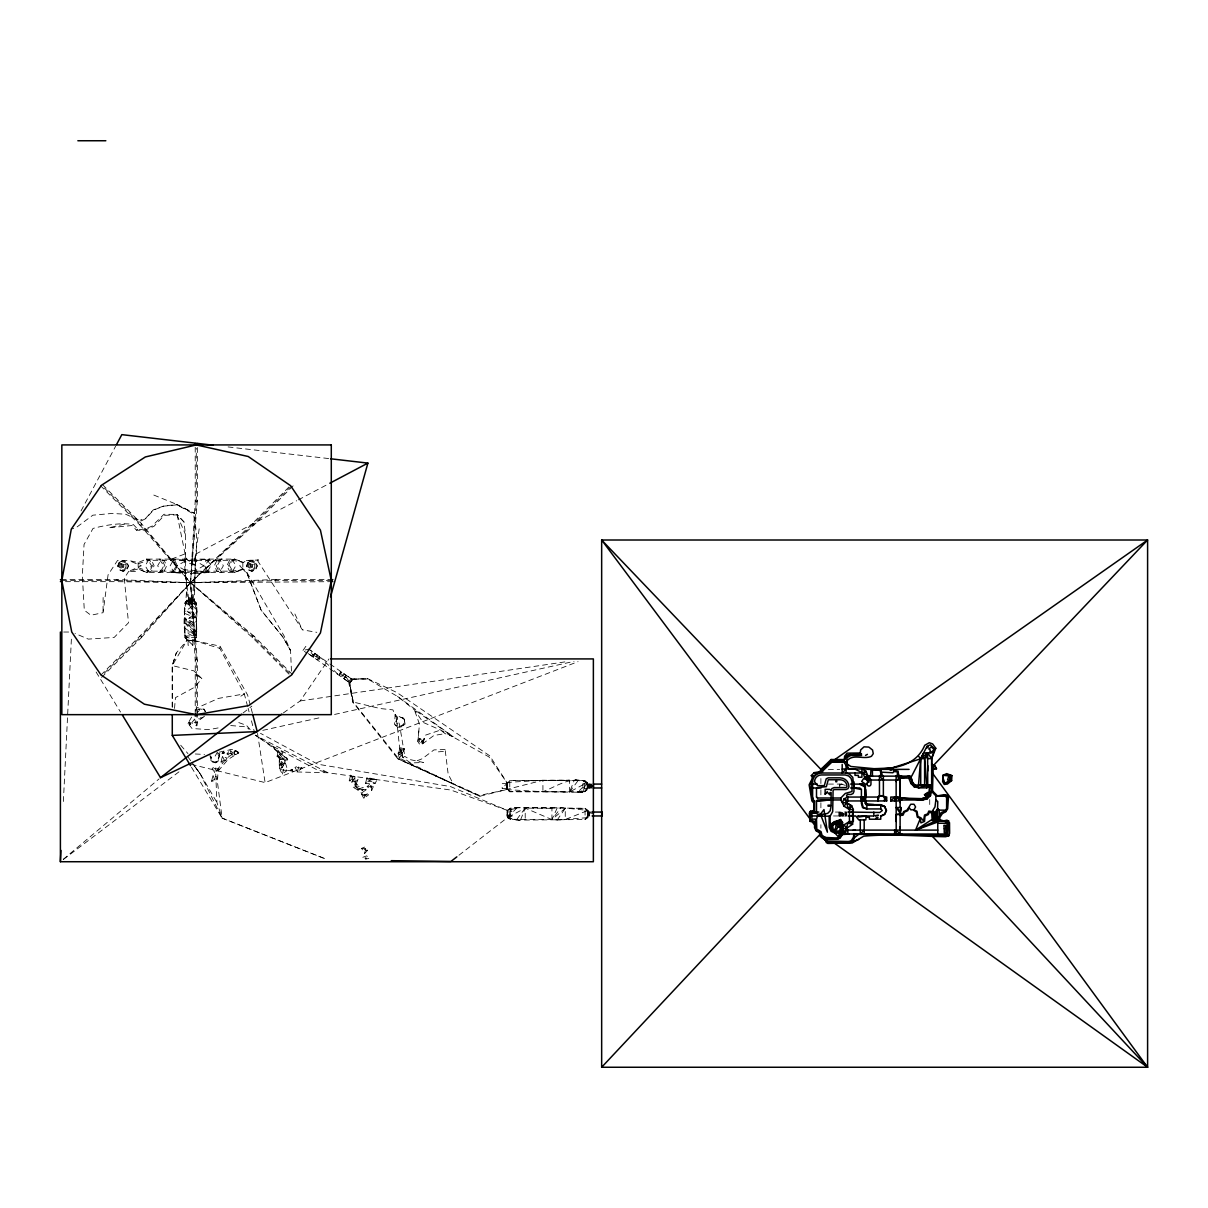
<?xml version="1.0" encoding="UTF-8"?>
<svg xmlns="http://www.w3.org/2000/svg" width="1208" height="1208" viewBox="0 0 1208 1208"><rect width="100%" height="100%" fill="white"/><g stroke="black" fill="none" stroke-linecap="round" stroke-linejoin="round"><path stroke-width="0.75" stroke-dasharray="5 3.75" d="M252.442 713.339L247.64 695.098L220.007 646.159L194.065 640.557L186.863 640.557L176.277 653.015L172.246 665.593L172.261 708.99L172.246 665.593L186.863 640.557C179.222 618.783 190.32 595.77 185.171 573.604L184.522 561.358L185.383 555.287L177.063 514.381L163.956 514.291L152.072 526.084L143.435 529.829L137.712 529.164L133.242 524.438C120.06 522.596 105.987 525.012 93.031 528.409L84.047 544.491L82.34 575.823L84.303 610.206L90.902 615.25L103.042 612.683L108.071 574.857L117.538 560.452L128.637 560.452L138.15 562.581L146.44 559.108L234.578 559.108L242.838 561.977L242.838 569.527L234.578 572.381L146.44 572.381L138.15 568.908L128.637 571.475L124.303 578.104L128.471 622.799L114.186 637.416L88.29 639.107L75.047 633.445M188.282 640.995L188.282 640.346M199.184 528.817L195.409 555.287L194.458 600.24L192.842 599.802L192.842 604.77L190.396 602.898L190.471 597.764L192.163 599.274L192.842 604.77L188.071 604.77L188.508 599.591M195.213 714.457L195.228 660.414L190.502 582.709L195.228 500.761L195.213 445.133M196.285 711.406L196.285 658.994L190.502 582.709L196.285 502.196L196.285 448.168M197.357 714.457L197.357 660.414L190.502 582.709L197.357 500.761L197.357 445.133M506.816 787.978L506.816 784.083M506.998 816.215L507.194 812.063M506.998 812.063L511.935 811.625L511.935 816.397L506.771 815.959L507.647 816.185M507.043 787.978L507.043 784.083M561.222 819.522L510.244 819.522L507.42 817.605L507.42 810.402L510.244 808.197L519.274 807.593L585.08 808.318L588.039 810.402L588.039 817.605L585.08 819.522L516.254 820.126L507.42 817.605L458.33 855.702M507.42 811.625L507.42 810.402L512.464 807.759L519.274 807.593L507.42 810.402L450.901 790.062L327.987 772.758L297.485 771.972L287.383 770.327C284.877 753.475 267.965 744.098 255.281 735.219L327.987 772.758L316.919 769.753L271.679 745.638L255.281 735.219M551.195 808.318L525.208 808.107L516.254 820.126L519.365 820.172L507.42 817.605L512.464 807.759L551.935 807.895L551.935 819.583L557.145 820.081L588.039 817.605M479.833 796.268L397.659 758.654L479.47 795.453L506.801 789.594L509.776 791.708L569.632 791.935L569.632 780.217L542.921 780.262L506.816 782.422L488.938 756.888L440.558 730.04L423.026 722.354L414.404 709.821L397.477 696.412L367.594 678.926L352.223 679.123L348.734 682.49L352.842 702.226L397.659 758.654L479.833 796.268L542.921 780.262L542.921 791.708L582.392 792.282L587.42 789.624L587.42 782.422L584.612 780.519L509.776 780.519L506.816 782.422L506.816 783.811M533.453 791.663L584.612 791.844L587.42 788.416L587.209 786.891M587.209 785.155L587.42 783.645L584.612 780.519L584.612 791.844L587.42 789.624L575.582 792.448L582.392 792.282M587.813 815.959L587.813 812.063M588.039 815.959L588.039 812.063L590.123 814.011M551.935 807.895L561.056 807.624L588.039 810.402L587.601 812.063M840.587 815.959L839.107 815.959L838.941 813.996L839.107 812.063L840.587 812.063M224.28 753.022L222.091 753.445L223.782 752.056L224.265 753.55L222.317 752.856L223.782 752.056L224.28 753.022L222.091 753.445L222.967 752.086L224.28 753.022L222.831 752.931L223.782 752.056M229.988 749.987L232.208 756.767L233.099 753.067L229.988 749.987L227.028 753.913L232.208 756.767M582.92 788.416L587.42 783.645L582.92 783.645L582.92 788.416L587.42 788.416L587.42 782.422C571.928 775.068 557.039 786.227 542.921 791.708L506.816 789.624L506.816 788.19M194.065 600.255L196.3 603.079L184.28 612.184L186.863 600.255L196.708 605.284L196.904 612.094L184.28 612.184L184.93 603.079L186.863 600.255L196.36 618.043L184.643 618.043L184.93 631.92L196.119 632.101L184.28 621.939L196.209 621.909L196.708 605.284L194.065 600.255L196.904 612.094L196.164 637.613L194.065 640.557L184.96 635.952L184.341 609.089L196.36 618.043L196.164 637.613L191.981 640.557L188.946 640.346L192.842 640.119L192.842 645.208L188.071 645.208L188.071 640.119M402.264 756.465L402.339 752.599L398.036 753.082L399.365 758.141L402.264 756.465L398.036 753.082L400.588 756.314L399.365 758.141M371.747 790.334L370.735 783.282L367.141 786.619L371.747 790.334L373.257 786.846L370.735 783.282M312.766 656.744L313.234 654.796M312.978 656.895L313.476 654.962M319.199 656.488L318.701 658.405M319.41 656.639L318.942 658.587M339.418 675.408L339.886 673.46M339.629 675.559L340.127 673.626M345.85 675.151L345.352 677.069M346.062 675.302L345.594 677.25M364.665 853.437L366.115 846.461L361.6 848.363L364.665 853.437L367.277 850.674L366.115 846.461M63.375 801.478L71.453 637.673M103.133 597.507L103.042 612.683M506.816 787.54L506.605 784.505L506.816 787.54L509.776 791.708L542.921 791.708M585.08 808.318L588.039 812.486L588.039 815.521L585.08 819.522L585.08 808.318L565.253 808.318L551.935 819.583L525.208 808.107L507.42 817.605L507.42 810.402L450.554 786.589L317.795 764.211L260.505 733.347M356.405 785.713L355.545 786.785L356.209 783.418L356.33 786.68L358.142 790.183L359.123 786.484L356.209 783.418L353.264 787.329L358.142 790.183L357.764 786.514L353.264 787.329M507.42 812.486L507.194 815.521L507.42 812.486L510.244 808.197L510.244 819.522L507.42 816.397L511.935 811.625M174.526 708.432L175.447 697.65L194.926 687.065L201.827 678.519L193.839 670.848L172.246 665.593L176.277 653.015M417.908 741.576L419.433 724.045L414.404 709.821L453.136 736.669L445.118 733.634L440.558 730.04L424.944 735.325L422.377 743.962L419.387 743.962L417.908 741.576L418.829 730.991M188.071 604.77L188.78 599.274L190.471 597.764L190.819 599.274L188.071 604.77L188.508 600.119L192.857 600.255M247.64 706.499L244.303 693.921L219.796 648.364L220.007 646.159M190.471 597.764L190.532 602.898L192.842 604.77L192.631 599.591M101.593 677.401L141.23 637.749L141.487 635.982L190.502 582.709L252.623 523.351L291.385 484.589M252.623 523.351L252.366 525.118L190.502 582.709L139.72 636.254L100.083 675.891M279.335 768.62L279.894 765.011L281.328 763.456L283.638 765.359L281.932 767.714L279.335 768.62L279.244 759.983L283.638 765.359L280.286 763.063L279.244 759.983M184.96 635.952L196.149 635.952L196.813 631.754L196.587 624.023L184.643 618.043L196.149 635.952L194.065 640.557L219.796 648.364M192.163 599.274L192.419 597.764C194.428 570.146 200.151 541.063 193.325 513.853L177.063 504.838L163.956 506.137L153.492 510.078L145.609 518.715L141.004 521.056L125.557 514.2L111.891 513.46L92.85 515.182L76.406 527.428L71.287 529.164M184.386 627.843L196.149 635.952L196.36 627.843L184.643 618.043L196.844 631.754M211.43 756.827L210.841 760.345L212.744 762.324L215.447 762.792L217.908 761.599L219.75 754.003L215.87 752.161M284.031 764.03L286.673 757.416L279.335 759.288L284.031 764.03L287.081 761.765L286.673 757.416M840.375 812.803L840.149 813.92L840.375 812.803L846.4 813.92L845.706 812.063L846.4 813.92L840.844 812.063L839.847 813.92M588.462 785.94L588.689 784.807L593.204 785.653M589.776 812.063L589.081 813.92L588.039 813.92M366.13 789.745L362.309 789.232L361.358 793.233L366.13 789.745L363.155 787.39L359.048 788.9L361.358 793.233M365.843 857.71L365.45 859.19L369.648 858.224L366.673 855.868L362.566 857.393L366.643 858.36L364.801 858.042M214.375 772.637L216.172 766.793L219.161 769.149L214.375 772.637L212.079 768.303L216.172 766.793M282.294 774.026L284.091 768.182L287.081 770.538L282.294 774.026L279.999 769.707L284.091 768.182M297.289 771.67L299.086 765.812L302.06 768.182L297.289 771.67L294.978 767.337L299.086 765.812M588.16 785.94L589.157 784.083L593.324 785.472M588.764 813.92L589.504 812.063M846.702 814.101L845.962 815.959M197.689 722.142L196.813 725.827L191.634 722.973L194.579 719.062L197.689 722.142L191.634 722.973M219.75 754.003L217.908 761.599L212.744 762.324L210.554 756.601M211.566 781.214L212.986 775.476L217.531 777.318L215.371 781.108L211.566 781.214L217.531 777.318M221.034 762.037L222.453 756.299L226.998 758.141L224.824 761.931L221.034 762.037L226.998 758.141M277.055 756.344L278.474 750.606L283.019 752.448L280.86 756.238L277.055 756.344L283.019 752.448M349.233 780.836L350.652 775.098L355.197 776.925L353.023 780.73L349.233 780.836L355.197 776.925M365.541 783.328L366.96 777.59L377.123 779.522L375.205 783.328L365.541 783.328L371.536 779.538L377.123 779.522L368.138 779.885L366.96 777.59M398.716 752.841L400.135 747.103L404.574 748.945L402.521 752.735L398.716 752.841L401.977 750.787L402.521 752.735M188.69 600.255L190.034 599.425L190.018 600.814L188.071 600.255L184.93 603.079L196.3 603.079L196.904 612.094L184.28 621.939M193.371 599.712L195.409 573.604L185.383 573.604L185.383 534.253L183.993 521.977L177.063 514.381M361.494 794.064L364.363 795.861L365.586 792.539L368.576 794.894L363.789 798.382L361.494 794.064L365.586 792.539M400.935 752.252L401.313 747.918L400.135 747.103L400.935 752.252L401.977 750.787M422.86 743.343L424.506 738.571L419.085 738.752L419.735 743.569L422.86 743.343L422.241 741.35L419.735 743.569L424.506 738.571M190.124 599.274L188.508 597.764L188.508 602.203L192.419 602.203L192.419 597.764L188.508 597.764L185.383 573.604L187.466 598.972L192.842 604.77L190.683 600.255L192.027 599.425L192.027 600.814L190.804 600.95M520.663 819.643L525.208 808.107L525.208 819.824M569.632 791.935L578.602 779.915L575.491 779.87L587.42 782.422L569.632 791.935L574.193 780.398M397.689 717.31L394.533 724.558L397.84 727.231L401.267 726.944L405.088 724.12L404.167 718.911L395.137 714.577L394.533 724.558L401.267 726.944L405.314 721.629L402.883 717.492L397.689 717.31L395.137 714.577L397.84 727.231L405.088 724.12L404.167 718.911L399.637 716.465M355.726 784.792L358.127 779.371L354.367 778.813L351.573 782.18L355.726 784.792L354.367 778.813M370.841 787.45L370.675 785.593M557.145 808.107L551.935 819.583L561.056 807.624M354.971 782.316L358.127 779.371M582.392 792.282L587.42 782.437L577.832 792.191M363.789 798.382L365.556 795.03L368.576 794.894L364.756 794.381L363.714 794.713L365.556 795.03L364.363 795.861M81.042 510.924L115.621 446.25M160.8 571.173L163.865 565.752L159.139 559.108L164.092 560.316L166.689 565.752L164.092 571.173L159.139 572.381L160.8 571.173L157.674 565.752L160.8 560.316M184.431 554.125L171.415 559.108L173.273 560.316L170.192 565.752L173.273 571.173L171.415 572.381L185.171 573.604M173.273 571.173L176.353 565.752L173.273 560.316M209.588 559.108L206.311 560.316L203.699 565.752L194.684 571.173L209.588 572.381L206.311 571.173L203.699 565.752L194.669 560.316L209.588 559.108L204.681 565.752L207.761 571.173L209.588 572.381L195.621 573.604M207.761 571.173L210.826 565.752L207.761 560.316M220.233 560.316L217.153 565.752L221.864 572.381L216.942 571.173L214.329 565.752L216.942 560.316L221.864 559.108L220.233 560.316L223.359 565.752L220.233 571.173M246.341 560.452L258.618 560.014L246.341 560.452L243.518 562.399L232.676 560.316L148.342 560.316L145.217 565.752L148.342 571.173L232.676 571.173L243.472 569.089L246.341 571.475L284.016 635.801L290.554 650.584L291.626 674.97M146.44 559.108L149.822 560.316L152.465 565.752L149.822 571.173L146.44 572.381L148.342 571.173L151.468 565.752L148.342 560.316L146.44 559.108L151.468 560.316L154.111 565.752L151.468 571.173L146.44 572.381L138.15 568.908L138.15 562.581M242.823 569.089L239.713 565.752L242.823 562.399L234.578 559.108L232.676 560.316L229.565 565.752L232.676 571.173L234.578 572.381L242.823 569.089L245.466 571.943M232.676 571.173L235.802 565.752L232.676 560.316M215.145 756.087L217.183 752.584M191.619 717.129L187.995 723.29L192.027 728.5L208.984 729.632L219.856 727.594M195.243 710.968L197.055 707.888L218.482 698.39L244.303 693.921L240.83 696.216M840.979 784.807L841.447 784.083L847.004 785.94M584.612 791.844L587.42 787.54L587.209 784.083M350.909 681.086L352.223 679.153L367.625 678.624L397.054 692.622L489.814 755.876L506.801 782.406L506.816 789.624M352.434 679.228L349.927 683.305L348.734 682.49M352.298 679.409L343.857 673.747L341.622 676.948L349.807 682.852L307.904 653.332M349.746 683.184L352.842 702.226M188.01 723.501L189.55 722.173L190.713 724.015L189.49 724.936L188.01 723.501L189.55 722.173L190.607 723.199L189.49 724.936L188.01 723.501L189.882 723.713L189.127 722.475L190.713 724.015M283.321 712.977L300.188 700.942L328.984 658.919M349.807 682.852L352.147 679.44L310.139 650.146M557.145 820.081L565.253 808.318L565.253 819.522L588.039 810.402M302.997 650.417L305.73 646.506L309.429 649.089L302.997 650.417L306.696 653M312.63 654.374L319.456 659.145M309.61 654.525L314.971 658.284L317.206 655.083L309.188 649.451M346.198 677.673L339.388 672.886M506.816 784.505L509.776 780.519L569.632 780.217M197.357 500.761L196.285 502.196L195.228 500.761M195.228 660.414L196.285 658.994L197.357 660.414M196.013 569.346L195.152 570.478L184.522 569.783L186.334 572.381L185.383 572.683L171.415 572.381L174.722 571.173L177.319 565.752L186.349 560.316L171.415 559.108L174.722 560.316L177.319 565.752L186.349 571.173L171.415 572.381M195.183 723.154L195.998 722.158L196.813 725.827L194.579 719.062M356.904 787.51L359.123 786.484M141.23 637.749L190.502 582.709L254.133 524.861L294.148 484.831L292.396 485.087M585.08 819.522C588.613 815.944 586.106 815.294 592.192 815.959M367.594 678.926L352.223 679.153L349.565 683.064L353.264 702.059L397.477 757.235L453.136 783.781L448.153 774.026L445.118 749.519L443.291 751.421L435.393 752.116M507.254 788.416L502.181 788.416L509.776 780.519L509.776 791.708M506.998 811.836L507.647 811.836M507.42 817.605L517.009 807.85M188.508 602.203L189.46 601.252L190.396 602.898L192.148 600.95M104.25 673.234L141.487 635.982L139.72 636.254M291.128 486.356L252.366 525.118L254.133 524.861M192.404 641.206L192.631 640.346M507.254 788.19L506.605 788.19M313.582 654.827L315.212 653.694M318.595 658.556L316.964 659.689M340.233 673.49L341.879 672.358M345.246 677.22L343.616 678.352M839.107 815.959L843.275 812.063L843.275 815.959L839.107 815.959L839.152 812.063M195.726 713.792L201.011 708.99L204.107 709.187L205.511 711.618L201.011 708.99L198.263 709.202L204.107 709.187L205.375 711.754M313.325 654.645L315.001 653.543M318.852 658.722L317.175 659.825M339.992 673.309L341.653 672.207M345.503 677.386L343.827 678.488M63.254 859.326L159.094 778.873M124.469 524.136L108.645 527.821L131.974 525.525L136.489 530.176L137.712 529.164M202.974 717.22L200.513 719.138L197.84 718.564L201.208 717.341M243.019 713.052L251.853 706.121M63.405 859.447L178.95 771.852M65.474 581.667L116.466 581.667L117.886 580.595L190.502 582.709L332.789 581.667M332.789 579.523L276.119 579.523L274.684 580.595L190.502 582.709L116.466 581.667M204.575 716.133L200.513 719.138L196.013 716.51M422.377 743.962L433.929 735.461L445.118 733.634M231.981 754.441L226.817 758.171L215.628 771.534L216.927 802.474L222.136 818.133L326.084 859.175M361.932 790.712L363.11 789.881L362.309 789.232M184.93 603.079L188.946 600.255L188.508 597.764L188.78 599.274M399.35 754.592L402.339 752.599L401.011 753.626L400.588 756.314M135.492 571.595L128.637 571.475L141.321 565.752L128.637 560.452M235.771 754.653L238.595 752.916L235.771 750.485L234.563 750.893L234.473 754.124L235.771 754.653L233.839 753.173L234.563 750.893L237.553 751.527L238.595 752.916M195.666 554.125L296.685 500.731M298.346 499.855L328.153 484.106M402.823 757.491L404.861 756.45L410.191 759.621L423.464 762.49L410.584 762.958L402.823 757.491L399.516 746.906L397.039 723.184M190.819 599.274L192.419 597.764L192.419 602.203L190.245 600.255M361.6 848.363L365.269 848.62M417.213 760.708L422.377 758.669L433.929 749.911L445.118 749.519M221.864 559.108L218.784 560.316L216.172 565.752L218.784 571.173L221.864 572.381M159.139 572.381L162.25 571.173L164.847 565.752L162.25 560.316L159.139 559.108M191.257 764.332L265.111 782.603L578.058 661.637M138.15 563.789L148.342 560.316M593.324 786.574L589.157 787.978L588.462 786.121M401.615 750.138L404.574 748.945L401.313 747.918M351.573 782.18L355.575 781.002L354.563 780.836M262.755 730.357L321.69 717.295M334.586 714.441L574.026 661.38M219.161 752.191L231.936 749.368L238.837 752.705L227.904 759.606L218.059 771.142L217.44 782.074L222.136 818.133L327.987 859.87M227.028 753.913L233.099 753.067M352.661 679.666L349.58 683.048L353.264 702.059L380.037 708.522L392.887 709.866L399.425 724.045L404.861 756.45M840.375 815.219L840.149 814.101L840.375 815.219L846.4 814.101L845.706 815.959L846.4 814.101L840.844 815.959L839.847 814.101L840.104 815.219M300.188 700.942L568.319 661.395M371.536 779.538L368.138 779.885L375.205 783.328M177.063 504.838L194.503 513.385L177.183 504.566L163.91 505.91L153.325 509.867L145.428 518.579L140.838 519.757L141.004 521.056M363.11 789.881L359.048 788.9M219.161 769.149L212.079 768.303M302.06 768.182L294.978 767.337M287.081 770.538L279.999 769.707M183.993 521.977L177.017 514.85L164.348 515.333L153.975 526.311L144.386 530.388L136.489 530.176M276.119 579.523L190.502 582.709L116.466 579.523L62.091 579.523M367.141 786.619L373.257 786.846M594.094 785.97L587.42 786.121L594.094 786.121M189.384 600.014L188.252 599.591M61.835 580.595L117.886 580.595L116.466 579.523M331.354 580.595L274.684 580.595L276.119 581.667M192.419 599.802L194.458 600.24L186.772 600.24L196.617 609.844M188.071 600.467L192.842 600.467M192.842 600.693L188.961 600.014L191.981 600.255L196.3 603.079M63.646 632.026L71.74 632.026M192.842 645.208L184.93 637.613L196.164 637.613L184.93 631.92L184.93 637.613L186.863 640.557M188.508 640.119L188.071 640.784L192.842 640.557M828.401 769.375L839.651 769.375M507.254 783.645L502.181 783.645L502.181 788.416M507.466 783.856L506.605 783.856M591.588 784.083L587.209 783.856M828.416 784.083L844.694 784.083M507.254 784.943L506.605 785.155M507.043 785.155L507.043 783.645M587.42 785.94L590.757 785.94M506.605 786.891L507.043 786.891M587.209 788.19L594.019 787.978M587.39 812.063L592.192 812.063M835.377 812.063L850.417 812.063M507.647 813.15L507.194 811.625M839.062 813.754L847.442 813.92M588.039 814.101L589.081 814.101L589.776 815.959M839.062 814.222L847.442 814.101L839.107 813.92M507.647 814.887L507.194 816.397M833.52 815.959L850.417 815.959M195.319 753.988L204.514 754.441M230.728 725.555L246.432 726.854L248.954 729.239M279.335 759.288L284.182 759.726L287.081 761.765M367.776 781.289L371.868 781.682M228.086 446.93L328.757 458.572M279.894 765.011L281.857 765.283L281.932 767.714L281.328 763.456L280.286 763.063L281.857 765.283L281.328 763.456M100.385 485.525L139.72 524.861L141.487 525.118L190.502 582.709L252.623 637.749L290.826 675.967M292.336 674.457L254.133 636.254L252.366 635.982L190.502 582.709L139.72 524.861M257.44 560.452L302.408 629.836L316.813 632.328M589.293 812.803L593.808 813.648M195.319 561.358L186.334 559.108L184.522 561.358L195.711 565.616L195.409 555.287L194.669 559.108L195.711 565.616L186.334 559.108L185.383 555.287M138.15 567.7L148.342 571.173M238.791 722.595L246.477 725.374L250.237 729.602M350.652 775.098L353.068 777.861M422.513 740.534L419.085 738.752M184.824 613.483L196.36 618.043M153.809 495.069L177.183 504.566M364.076 849.164L367.277 850.674M189.248 602.686L192.842 604.77M196.104 674.698L201.827 678.519M351.755 679.832L350.229 682.46M397.477 696.412L453.136 736.669M184.93 637.613L188.946 640.557M352.072 679.545L350.939 678.7L348.689 681.901L349.942 682.656L343.857 673.747M273.672 748.069L287.776 759.349L271.679 745.638M254.133 636.254L190.502 582.709L141.23 523.351L101.895 484.015M587.42 784.083L591.588 787.978M328.742 665.366L320.618 657.484L318.383 660.67L317.206 655.083M334.148 670.621L338.21 674.562L340.445 671.361L341.622 676.948M104.432 488.062L141.487 525.118L141.23 523.351M289.422 673.052L252.366 635.982L252.623 637.749M184.688 622.633L196.149 635.952M180.702 745.215L187.95 753.611M191.453 767.216L222.136 818.133L200.347 774.011L193.869 765.102L200.347 774.011L216.927 802.474M187.723 756.616L190.879 760.965M191.936 762.414L200.347 774.011M584.612 780.519L587.42 784.505M507.42 815.521L510.244 819.522M311.105 652.395L314.971 658.284M845.962 812.063L846.702 813.92M588.9 787.978L588.16 786.121M589.504 815.959L588.764 814.101M96.127 672.041L120.528 712.056M224.295 759.983L222.453 756.299M278.474 750.606L280.86 756.238M212.986 775.476L215.371 781.108M217.863 753.958L219.237 756.721L215.447 762.792L210.841 760.345L209.996 755.181M294.888 613.981L302.408 629.836M177.017 514.85L185.383 534.253M351.83 777.393L353.023 780.73M284.182 759.726L284.68 761.085M248.123 708.281L249.074 711.874M251.46 720.859L254.797 733.422M257.515 733.407L265.111 782.603M190.109 600.95L190.396 602.898L190.396 600.255M929.722 799.53L929.722 807.065M839.817 786.015L839.817 784.083L839.711 787.978M820.896 778.556L820.896 784.083M820.896 789.836L820.896 795.393M820.896 802.791L820.896 810.206M820.896 824.717L820.896 828.205M587.209 783.645L587.209 788.416M507.647 811.625L507.647 816.397M507.043 787.103L507.043 788.416M506.605 783.645L506.605 788.416M191.332 600.014L191.332 600.467M191.332 640.346L191.332 640.784M189.596 600.014L189.596 600.467M189.596 640.346L189.596 640.784M292.698 770.236L290.509 770.659L291.385 769.3L292.834 769.677L292.698 770.764L290.735 770.07L292.2 769.269L292.698 770.236L290.509 770.659L291.385 769.3L292.698 770.236M278.504 756.872L279.335 758.941L280.135 757.205L277.961 757.174L279.335 758.941L280.362 757.929L279.501 756.706L277.961 757.174L279.894 758.277L280.135 757.205L278.504 756.872M119.23 562.143L117.659 565.963L119.275 569.783L123.08 571.384L126.9 569.783L128.516 565.963L126.9 562.143L123.08 560.542L119.23 562.143M119.411 562.339L117.931 565.963L119.456 569.587L123.08 571.112L126.719 569.587L128.244 565.963L126.719 562.339L123.08 560.814L119.411 562.339M120.151 563.064L118.958 565.963L120.181 568.862L123.08 570.085L125.994 568.862L127.202 565.963L125.994 563.064L123.08 561.841L120.151 563.064M120.891 563.789L120 565.963L120.906 568.138L123.08 569.059L125.27 568.138L126.176 565.963L125.27 563.789L123.08 562.868L120.891 563.789M121.615 564.514L121.63 567.413L124.53 567.413L124.53 564.514L121.615 564.514M122.355 565.238L122.355 566.688L123.805 566.688L123.805 565.238L122.355 565.238M248.033 562.143L246.477 565.963L248.078 569.783L251.898 571.384L255.719 569.783L257.319 565.963L255.719 562.143L251.898 560.542L248.033 562.143M248.229 562.339L246.734 565.963L248.259 569.587L251.898 571.112L255.522 569.587L257.047 565.963L255.522 562.339L251.898 560.814L248.229 562.339M248.954 563.064L247.776 565.963L248.999 568.862L251.898 570.085L254.797 568.862L256.021 565.963L254.797 563.064L251.898 561.841L248.954 563.064M249.694 563.789L248.803 565.963L249.724 568.138L251.898 569.059L254.073 568.138L254.979 565.963L254.073 563.789L251.898 562.868L249.694 563.789M250.433 564.514L250.449 567.413L253.348 567.413L253.348 564.514L250.433 564.514M251.158 565.238L251.173 566.688L252.623 566.688L252.623 565.238L251.158 565.238M229.565 560.316L226.923 565.752L229.565 571.173L234.578 572.381L231.211 571.173L228.569 565.752L231.211 560.316L234.578 559.108L229.565 560.316M235.771 750.485L233.839 751.92L234.473 754.124L238.384 752.357L235.771 750.485M282.853 636.963L261.154 610.176L246.341 571.475L261.154 610.176L282.853 636.994L290.554 650.584L282.853 636.963"/><path stroke-width="1.5" d="M811.127 815.959L811.127 812.063M811.731 787.978L811.731 784.083M841.1 824.037L841.1 825.683L839.107 823.69L834.592 823.69L839.107 822.044L840.481 822.648L841.1 830.198L839.107 832.191L835.03 832.191L831.678 830.651L830.138 827.284L830.138 816.185L832.69 811.58L833.082 790.5L834.079 789.549L846.008 789.549L848.031 788.613L848.952 786.589A8.803 8.803 0 0 0 840.194 777.831L828.265 777.831L826.227 778.783L824.324 785.638L817.499 785.638L814.554 781.772A6.78 6.78 0 0 1 821.365 774.962L845.177 774.962L848.605 775.913L851.081 778.345L852.002 781.772L852.002 791.542L845.268 793.445L840.844 798.005L817.529 798.005L816.502 797.008L816.502 788.628L817.499 787.586L826.363 786.665L828.265 779.779L835.815 779.779L835.815 781.772L836.766 781.772L836.766 779.779L840.194 779.779A6.78 6.78 0 0 1 847.004 786.589L846.008 787.586L834.079 787.586L831.829 788.582L831.134 790.545L829.911 789.368L825.14 789.368L825.14 794.154L827.178 792.101L829.911 794.834L829.911 792.584L831.134 792.584L831.134 805.207L828.054 805.207L828.054 806.159L831.134 806.159L830.168 810.84L827.737 813.316L824.324 814.222L817.499 814.222L816.502 813.226L816.502 800.949L817.529 799.953L840.844 799.953L844.105 806.249L849.435 809.541L853.346 809.541L852.591 824.264L846.31 828.537L844.09 832.267L847.88 834.003L847.88 830.107L844.135 824.807L849.435 821.515L849.435 809.541L851.61 805.796L846.914 803.033L842.414 802.52L844.15 798.745L847.88 797.053L877.899 797.053L879.454 795.71L883.365 795.71L886.702 800.949L847.88 800.949L844.15 798.745L846.914 803.033L847.88 807.986L851.61 805.796L853.346 809.541L852.38 814.66M853.346 815.959L851.912 815.959L853.346 815.959L853.346 821.515L849.435 821.515L852.591 824.264L847.88 823.086L846.31 828.537L842.414 828.552L842.414 834.003L839.485 838.02L837.461 838.956L827.314 838.956L827.314 840.995L848.922 841.523L851.398 840.617L853.467 837.22L853.814 834.018M900.111 807.548L900.111 799.998L922.882 799.998L927.306 798.79L930.432 795.664L931.655 791.24L931.655 758.609L934.599 749.066L930.386 744.853L927.14 746.076L911.693 776.14L869.005 776.14L869.005 782.12A1.918 1.918 0 0 0 867.057 784.113A1.918 1.918 0 0 0 869.005 786.03A1.918 1.918 0 0 0 870.953 784.083L870.953 780.036L869.005 776.14L854.992 769.103L848.242 768.59L846.612 761.644L832.206 761.825L822.935 770.749L822.316 773.014L846.098 773.014L849.617 774.222L852.773 777.393L853.95 787.978L861.41 789.549L861.41 803.471L862.587 807.684L866.876 808.937L880.753 808.937L882.323 810.508L879.726 812.486L848.303 812.063M865.668 800.949L866.831 804.468L873.822 804.679L866.876 804.679L865.321 803.471L865.321 789.549L864.535 786.816L859.854 784.083L862.754 784.551L864.883 786.589L865.668 801.176M860.277 819.915L860.277 834.003L864.188 830.107M864.188 834.003L864.188 819.915M865.321 797.476L865.321 799.001L861.198 798.896M865.321 800.511L861.198 800.511L865.879 797.476L865.668 789.549M848.303 815.959L855.777 815.959L858.722 819.915L865.743 819.915L866.362 815.762M866.362 817.272L869.383 817.257L869.383 819.22L880.753 819.22L880.753 815.959L884.513 814.222L886.264 810.492L884.528 806.748L880.753 805.026L866.045 804.301M877.899 797.053L877.899 800.949L879.454 795.71L879.454 776.14L880.934 774.57L880.934 770.372L872.433 769.979L872.433 776.14M880.753 808.937L880.753 804.679L866.876 804.679L866.876 808.937L863.146 807.201L861.41 800.632M883.365 795.71L883.365 776.14L881.885 774.57L881.885 772.184L892.954 772.758L893.694 771.67L897.076 771.67L897.589 774.57L896.125 776.14L896.2 834.003M886.702 800.949L886.702 797.053L879.454 795.71M899.869 776.14L900.111 798.05L901.666 799.998L901.666 798.05L922.882 799.998L922.882 798.05L926.31 797.129L927.306 798.79L900.111 798.05L896.2 797.053L900.111 800.949L890.734 800.949L890.734 797.053L900.111 797.038L900.111 802.52M894.645 800.949L894.645 797.053L890.734 800.949M896.2 821.47L896.2 814.524L902.27 813.663L902.27 814.524L896.2 814.524M894.645 830.107L894.645 834.003L900.096 834.003L900.111 826.77M927.744 771.021L927.744 765.555M933.769 813.528L933.769 819.643L932.727 819.643L933.769 813.528L935.249 812.048L936.729 813.528L937.242 820.172L937.77 801.478L935.853 799.998L935.853 796.087L945.698 795.574L948.522 796.48L947.661 808.847L945.819 811.61L942.361 813.663L940.066 817.091L939.235 821.214L937.242 822.21L915.558 830.107L920.33 818.526L917.295 817.136L916.328 811.927L912.946 809.798L910.741 809.798L909.216 807.669L907.736 810.674L904.399 812.184L903.01 815.219L900.111 815.491M937.242 821.123L937.242 822.21L934.765 821.908L934.297 820.685L934.735 813.528L935.777 813.528L935.777 819.643L937.242 821.123L941.017 812.667L945.788 810.689L947.132 808.756L947.223 796.736M939.854 819.688L943.75 820.911L947.087 820.126L949.518 822.693L949.609 833.278L948.869 835.74L945.622 836.706C918.593 836.359 891.111 833.626 863.75 836.178L852.123 843.033L827.827 843.426L826.227 842.52L825.744 840.481L820.111 836.268L819.371 832.674L815.944 830.711L814.494 827.329L814.811 823.599L812.516 821.651L810.19 821.425L810.432 813.226L813.815 810.976L813.95 801.644C810.236 793.067 807.986 775.143 820.232 771.927L831.617 760.511L844.241 760.209L847.442 754.924L861.591 754.094L860.232 753.007L847.095 753.143L844.619 756.178L844.241 760.209L832.206 760.738L822.195 769.979L821.365 773.014A8.803 8.803 0 0 0 812.606 781.772L812.606 797.008L813.075 799.741L814.554 800.949L814.554 813.226M330.856 658.919L593.37 658.919L593.37 861.727L60.4 861.727L60.959 850.417M937.77 808.756L937.076 811.927L935.249 812.048L937.77 808.756L939.235 810.145L939.235 821.214L947.012 821.214L948.476 822.693L947.751 835.272L858.722 834.32L854.811 837.355L852.365 841.568L848.922 842.897L827.827 842.822L820.806 835.966L820.021 832.327L816.034 830.364L814.298 821.304L810.961 820.202M839.107 832.191L835.03 832.191L832.206 830.591L830.711 827.389L832.584 822.814L840.496 819.522L842.414 822.21L842.067 830.198L839.107 833.143L838.85 837.401L837.461 838.005L823.931 837.401L822.104 835.574L821.062 831.633L816.774 829.156L816.502 819.13L817.499 816.185L830.138 816.185M920.103 821.349L920.33 818.526L920.889 822.905L924.528 821.425L925.011 816.004L928.303 814.57L929.616 811.625L931.776 813.528L932.214 820.685L935.777 819.643M835.03 832.191L832.478 830.5L831.436 828.205L833.127 823.116L839.107 821.078L840.496 819.522L842.067 824.037M948.522 796.48L947.359 795.136L943.992 794.698L936.155 796.087L932.38 792.282L933.21 767.714L931.655 767.714M935.853 799.998L934.992 806.853L932.727 810.583L932.727 819.643M900.504 813.663L896.2 807.548L900.972 807.548L900.504 813.663L902.27 814.524L903.75 811.534L907.087 810.024L910.741 804.241L913.988 804.241L915.604 806.989L913.897 809.798L916.978 811.278L917.899 816.397L920.979 817.876L923.531 820.957L924.528 815.007L927.653 813.92L928.786 811.096L931.821 811.489L932.727 813.528M860.232 753.007L860.67 749.911L864.007 746.846L868.824 747.072L872.553 750.017L873.248 753.656L871.481 756.268C863.931 760.013 852.878 753.264 847.004 760.904L846.748 762.339L832.206 761.825M951.647 780.61L951.904 775.657L946.71 773.618L942.965 775.31L942.663 781.682L944.233 784.43L947.359 784.083L951.647 780.61L950.696 780.081L945.909 783.131L943.841 782.346L942.965 777.257L944.052 782.255L945.924 782.89L950.424 780.021L950.59 776.034L942.965 775.31L946.664 774.66L951.904 775.657M934.735 819.643L935.777 813.528M865.668 797.053L865.351 785.97L862.754 784.158L850.598 784.083M844.105 761.644L844.105 762.429L846.612 761.644L847.095 757.673L850.477 755.483L861.591 755.483M929.692 784.898L931.655 791.24L929.692 791.24L930.432 795.664L926.31 797.129L928.786 794.622L929.692 784.898L928.846 786.997L926.747 787.842L918.503 787.842L914.079 786.635L910.953 783.509L908.748 778.088L900.111 778.088L896.2 780.036L896.2 781.606M330.524 596.812L367.896 463.102L330.614 458.783M842.187 769.103C869.171 767.427 911.451 776.638 924.724 745.291L929.284 742.724L932.651 743.947L935.777 748.281L931.73 758.564L931.655 765.555L934.69 765.947L936.502 768.756L934.735 765.419L931.655 765.555M870.47 776.14L870.953 770.493L872.433 769.028M950.696 780.081L950.862 775.793M812.214 777.393L811.308 775.611L813.694 775.868L809.435 784.083L817.333 784.083M811.308 775.611L814.162 772.667L819.885 771.716L820.896 769.375L831.089 759.515L843.969 759.56M869.005 776.14L866.74 780.474L868.31 781.516L866.091 784.551L861.666 781.47L863.75 778.39L865.275 779.432L869.005 776.14L864.747 777.575L863.282 773.8L865.925 771.187L861.923 769.103L861.923 777.227L858.375 777.227L858.375 775.355L854.992 775.355L854.992 773.014M844.105 806.249L847.88 800.949L847.88 797.053L846.521 795.8L847.261 794.486L850.991 794.486L853.044 793.55L853.95 791.542L853.95 781.772M844.135 824.807L842.414 828.552L844.09 832.267L847.88 830.107L937.77 830.107L937.785 834.003M933.21 767.76L934.071 768.756L936.155 768.499M116.512 444.589L121.827 434.638L213.167 445.208M813.815 810.976L813.95 801.644M898.163 776.14L896.2 776.14L900.111 778.088L901.666 776.14L901.666 778.088L908.748 776.14L910.847 776.986L914.079 786.635L915.12 784.989L926.747 785.895L928.846 786.997L927.744 784.898L927.608 752.886L923.637 752.886L920.722 758.609L918.503 784.898L926.747 784.898L924.618 758.609L927.608 752.886L930.99 753.097L933.965 751.195M822.316 815.959L809.571 815.959L810.19 821.425L809.269 813.15L810.477 811.232L813.694 810.447M827.314 838.956L837.461 839.213L840.179 838.02L842.414 834.577L848.922 834.018M926.159 796.057L927.91 792.357L924.498 794.668L926.159 796.057L924.498 794.668M195.213 716.087L196.285 714.653L248.667 705.608L291.626 674.97L320.422 632.947L331.294 580.595L320.422 530.116L290.675 485.752L248.214 456.503L196.3 444.921L145.353 456.956L101.472 485.254L71.287 529.164L61.835 580.595L71.74 632.026L100.989 674.955L144.401 704.204L196.285 714.653L197.357 716.087M197.357 443.517L196.285 444.921L195.213 443.517M948.053 821.651L948.748 820.821M925.917 795.528L928.303 792.75L925.101 794.788M601.659 1067.253L601.659 540.006L1147.6 540.006L1147.6 1067.253L601.659 1067.253L820.896 833.46M932.319 766.642L1147.6 540.006L833.218 760.708M846.098 769.103L842.187 773.014L842.187 764.377M825.14 794.139L827.178 792.101M914.079 786.635L918.503 785.895L918.503 787.842L927.744 784.898L931.655 784.898M934.207 768.499L933.21 767.714L932.123 768.756L932.38 792.282M933.21 767.714L932.425 768.983M936.23 820.67L915.558 830.107L931.776 819.643M122.476 715.257L160.528 777.68L241.54 714.2M456.851 856.85L450.901 861.47L391.226 860.685M60.4 581.667L61.835 580.595L60.4 579.523M332.789 579.523L331.354 580.595L332.789 581.667M936.275 812.516L937.076 811.927M281.781 714.064L257.228 731.58L160.528 777.68M827.057 765.041L820.896 769.375L601.659 540.006L815.264 825.94M934.599 749.066L935.777 748.281M865.532 755.393L867.404 754.351M820.021 832.327L818.979 831.361M866.362 815.959L858.722 816.97L857.725 815.959L873.293 815.989M329.814 483.23L367.896 463.102M880.753 816.306L884.724 814.479L886.566 810.492L884.769 806.551L880.753 805.026M837.461 838.005L838.85 837.401L840.39 833.988L842.414 833.052L842.414 822.21L842.414 823.086M816.502 813.226L811.912 813.226L811.912 819.13L815.551 819.13L815.989 829.624L820.202 832.055L821.319 836.042L823.403 838.125L826.363 838.956L826.831 841.991L848.922 842.474L852.033 841.251L854.343 837.31L854.766 834.018L858.722 834.003M852.365 841.568L858.722 839.485M850.477 754.321L845.404 757.22L844.105 760.602L832.206 760.738M847.533 764.181L850.81 766.476L874.335 768.711L891.957 767.941L926.189 757.054L927.744 758.609L931.655 758.609L927.608 752.886L920.722 758.609L920.722 784.898M834.154 821.651L839.107 821.078L841.145 822.014M834.592 823.69L839.107 823.69M841.04 834.637L842.414 834.577M172.276 715.181L172.291 735.4L257.228 731.58L252.91 715.166M829.171 816.185L829.171 827.284L831.044 831.27L835.03 833.143L842.414 833.052L842.067 830.198M894.645 834.486L901.666 834.305M853.241 830.077L855.294 830.002M77.856 140.747L105.836 140.747M934.071 768.756L936.502 768.756M867.797 769.375L909.08 769.375M593.264 784.083L601.659 784.083M593.264 787.978L601.659 787.978M809.647 787.978L821.062 787.978M850.598 787.978L859.854 787.978L861.41 789.549M861.41 796.616L861.41 801.387M861.198 797.476L865.879 797.476M865.668 800.708L865.321 803.471M939.235 810.145L945.23 810.145L946.619 808.756L946.619 797.567L945.23 796.132L935.853 796.087M592.192 812.063L602.264 812.063L602.264 815.959L592.192 815.959M809.949 812.063L818.903 812.063M842.414 834.003L947.012 834.003L947.012 823.252L937.77 823.252L937.77 830.107M947.012 823.252L945.139 823.252M851.912 812.063L853.346 812.063M901.666 834.003L900.096 834.003L896.2 830.107M874.335 768.711L884.271 768.847M859.854 784.43L862.754 784.551M943.841 834.879L948.869 835.74M814.162 772.667L816.895 773.135M826.363 838.005L822.104 835.574M865.804 804.543L866.876 805.026M880.753 804.679L884.769 806.551M827.827 842.474L826.363 840.995M822.331 837.914L824.747 839.167M938.269 820.67L939.235 821.214M846.914 803.033L851.61 805.796M928.786 794.622L930.432 795.664M839.107 833.143L840.39 833.988L838.85 837.401L835.03 833.143M833.158 842.248L1147.6 1067.253L931.942 772.41M891.957 767.941L893.694 770.719L898.118 771.142L898.541 774.57L900.02 776.14M896.2 807.548L900.504 811.066L900.972 807.548M844.105 762.429L848.242 768.59M816.502 797.008L817.529 798.005M915.12 784.989L912.599 782.512L910.953 783.509L911.693 779.085L909.745 779.085L910.847 776.986L908.748 778.088L908.748 776.14M932.772 791.195L937.332 795.785M879.454 776.14L883.365 780.036M918.503 756.268L920.722 758.609L924.618 758.609L924.618 784.898M931.006 834.834L1147.6 1067.253M831.436 828.205L830.923 823.358L831.315 824.596M813.422 802.625L811.851 800.859L809.134 784.807M932.727 810.583L934.237 812.516M932.123 764.256L932.697 765.072M172.291 735.4L190.502 765.63M831.089 759.515L831.617 760.511M810.477 811.232L810.84 812.063M894.645 797.053L896.2 800.949M880.934 772.184L880.285 769.979L880.934 774.57M820.202 832.055L820.489 833.097M937.77 819.643L936.729 813.528L937.242 820.172M945.788 810.689L945.819 811.61M884.498 797.053L884.498 800.949M926.747 785.895L926.747 787.842M900.111 795.483L900.111 780.036L869.005 780.036L864.747 777.575L867.737 775.355L865.925 771.187L861.923 773.014L846.098 773.014L846.098 764.377M900.111 814.524L900.111 830.107M873.822 812.063L873.822 815.959M850.477 754.094L850.477 755.483M848.922 841.523L848.922 842.474M840.844 798.005L840.844 799.953M840.481 822.648L840.481 824.294M60.4 632.026L60.4 861.727M820.413 814.222L827.435 832.191L823.977 809.587L820.413 814.222M944.233 828.824L944.233 832.599L945.97 832.599L945.577 825.351L943.841 825.351L944.233 828.824M832.674 825.426L833.248 829.881L835.423 828.854L836.027 825.683L840.119 826.68L838.533 824.46L833.293 824.46L832.674 825.426M837.778 826.74L836.857 829.156L833.822 830.409L838.518 831.225L840.119 829.639L840.119 827.329L837.778 826.74M927.955 746.997L926.868 747.767L927.955 746.997M929.088 748.93L930.855 747.163C938.45 749.036 927.82 755.015 930.311 750.153L929.088 748.93M831.134 799.953L816.502 800.949L831.134 799.953M331.294 444.921L61.835 444.921L61.835 714.653L331.294 714.653L331.294 444.921M891.428 768.756L890.13 768.756L890.13 770.07L891.428 770.07L891.428 768.756M949.715 776.533L948.627 776.533L947.555 779.99L949.715 779.99L949.715 776.533M878.412 815.4L875.12 815.702L878.412 815.4M877.718 817.574L875.981 818.345L877.718 817.574"/></g></svg>
